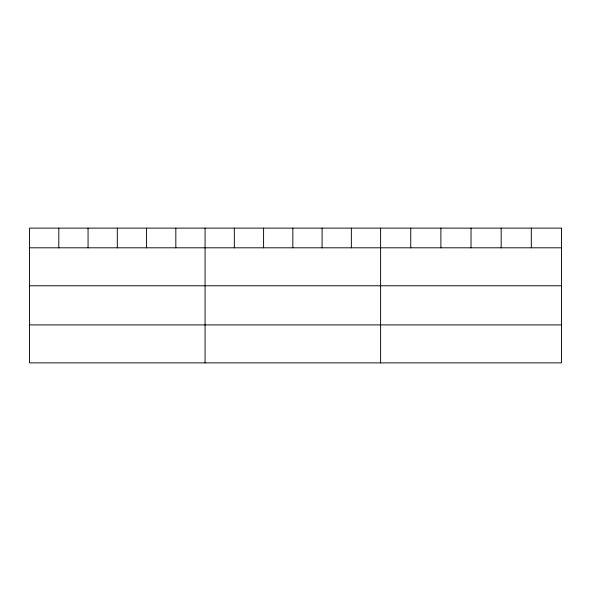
<?xml version="1.0" encoding="UTF-8"?>
<svg xmlns="http://www.w3.org/2000/svg" width="591" height="591" viewBox="0 0 591 591"><rect width="100%" height="100%" fill="white"/><g stroke="black" fill="none" stroke-linecap="round" stroke-linejoin="round"><path stroke-width="0.89" d="M29.55 247.806L561.45 247.806M29.55 285.778L561.45 285.778M29.55 324.902L561.45 324.902M531.309 228.119L531.309 247.806M501.168 228.119L501.168 247.806M471.027 228.119L471.027 247.806M440.886 228.119L440.886 247.806M410.745 228.119L410.745 247.806M380.604 228.119L380.604 362.881M351.35 228.119L351.35 247.806M322.095 228.119L322.095 247.806M292.84 228.119L292.84 247.806M263.586 228.119L263.586 247.806M234.332 228.119L234.332 247.806M205.077 228.119L205.077 362.881M175.822 228.119L175.822 247.806M146.568 228.119L146.568 247.806M117.314 228.119L117.314 247.806M88.059 228.119L88.059 247.806M58.804 228.119L58.804 247.806M561.45 228.119L29.55 228.119L29.55 362.881L561.45 362.881L561.45 228.119"/></g></svg>
